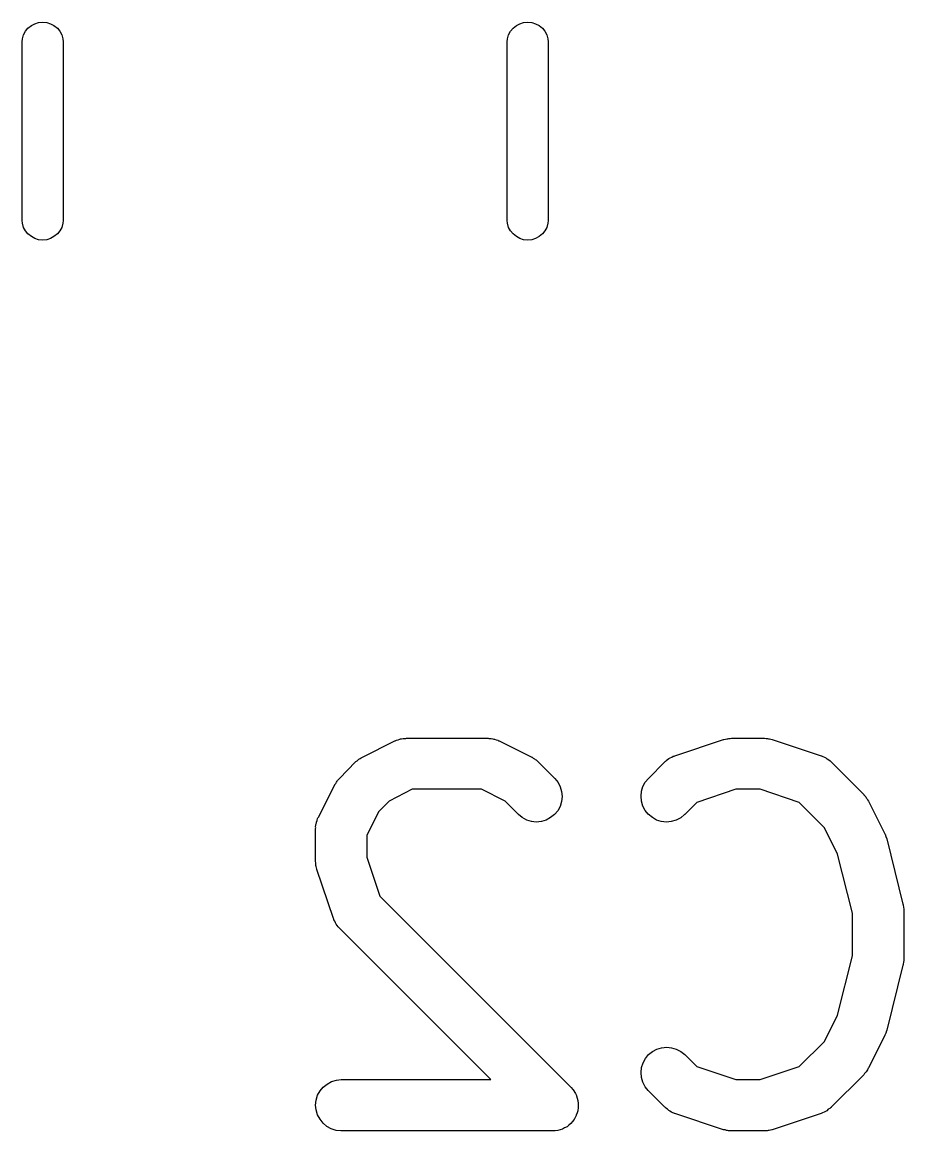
# Model space of a CAD drawing. Extents: x 108.5 to 143.7, y -107.3 to -93.4.
# Drawn here: x 108.48 to 111.061, y -102.927 to -99.681 of the extents above; entities that cross this region are included whole.
import ezdxf

# ---------------------------------------------------------------- set-up
doc = ezdxf.new("R2010")
doc.units = 0
doc.header["$MEASUREMENT"] = 0
doc.layers.add('BLACK', color=7, linetype='CONTINUOUS')

msp = doc.modelspace()

# ---------------------------------------------------------------- linework, layer by layer
at = {"layer": 'BLACK', "linetype": 'CONTINUOUS'}
for p, q in [((108.528, -99.6823), (108.54, -99.6811)), ((108.54, -99.6811), (108.552, -99.6823)), ((109.948, -99.6823), (109.96, -99.6811)), ((109.96, -99.6811), (109.972, -99.6823)), ((108.484, -99.7184), (108.49, -99.7079)), ((108.49, -99.7079), (108.497, -99.6988)), ((108.497, -99.6988), (108.507, -99.6913)), ((108.507, -99.6913), (108.517, -99.6857)), ((108.517, -99.6857), (108.528, -99.6823)), ((108.552, -99.6823), (108.563, -99.6857)), ((108.563, -99.6857), (108.573, -99.6913)), ((108.573, -99.6913), (108.583, -99.6988)), ((108.583, -99.6988), (108.59, -99.7079)), ((108.59, -99.7079), (108.596, -99.7184)), ((109.904, -99.7184), (109.91, -99.7079)), ((109.91, -99.7079), (109.917, -99.6988)), ((109.917, -99.6988), (109.927, -99.6913)), ((109.927, -99.6913), (109.937, -99.6857)), ((109.937, -99.6857), (109.948, -99.6823)), ((109.972, -99.6823), (109.983, -99.6857)), ((109.983, -99.6857), (109.993, -99.6913)), ((109.993, -99.6913), (110.003, -99.6988)), ((110.003, -99.6988), (110.01, -99.7079)), ((110.01, -99.7079), (110.016, -99.7184)), ((108.48, -99.7385), (108.481, -99.7297)), ((108.48, -100.262), (108.48, -99.7385)), ((108.481, -99.7297), (108.484, -99.7184)), ((108.596, -99.7184), (108.599, -99.7297)), ((108.599, -99.7297), (108.6, -99.7385)), ((108.6, -99.7385), (108.6, -100.262)), ((109.9, -99.7385), (109.901, -99.7297)), ((109.9, -100.262), (109.9, -99.7385)), ((109.901, -99.7297), (109.904, -99.7184)), ((110.016, -99.7184), (110.019, -99.7297)), ((110.019, -99.7297), (110.02, -99.7385)), ((110.02, -99.7385), (110.02, -100.262)), ((108.481, -100.27), (108.48, -100.262)), ((108.6, -100.262), (108.599, -100.27)), ((109.901, -100.27), (109.9, -100.262)), ((110.02, -100.262), (110.019, -100.27)), ((108.484, -100.282), (108.481, -100.27)), ((108.49, -100.292), (108.484, -100.282)), ((108.497, -100.301), (108.49, -100.292)), ((108.59, -100.292), (108.583, -100.301)), ((108.596, -100.282), (108.59, -100.292)), ((108.599, -100.27), (108.596, -100.282)), ((109.904, -100.282), (109.901, -100.27)), ((109.91, -100.292), (109.904, -100.282)), ((109.917, -100.301), (109.91, -100.292)), ((110.01, -100.292), (110.003, -100.301)), ((110.016, -100.282), (110.01, -100.292)), ((110.019, -100.27), (110.016, -100.282)), ((108.507, -100.309), (108.497, -100.301)), ((108.517, -100.314), (108.507, -100.309)), ((108.528, -100.318), (108.517, -100.314)), ((108.54, -100.319), (108.528, -100.318)), ((108.552, -100.318), (108.54, -100.319)), ((108.563, -100.314), (108.552, -100.318)), ((108.573, -100.309), (108.563, -100.314)), ((108.583, -100.301), (108.573, -100.309)), ((109.927, -100.309), (109.917, -100.301)), ((109.937, -100.314), (109.927, -100.309)), ((109.948, -100.318), (109.937, -100.314)), ((109.96, -100.319), (109.948, -100.318)), ((109.972, -100.318), (109.96, -100.319)), ((109.983, -100.314), (109.972, -100.318)), ((109.993, -100.309), (109.983, -100.314)), ((110.003, -100.301), (109.993, -100.309)), ((109.476, -101.833), (109.571, -101.785)), ((109.571, -101.785), (109.572, -101.785)), ((109.572, -101.785), (109.574, -101.784)), ((109.574, -101.784), (109.576, -101.783)), ((109.576, -101.783), (109.581, -101.782)), ((109.581, -101.782), (109.586, -101.78)), ((109.586, -101.78), (109.588, -101.779)), ((109.588, -101.779), (109.59, -101.779)), ((109.59, -101.779), (109.595, -101.778)), ((109.595, -101.778), (109.6, -101.778)), ((109.6, -101.778), (109.603, -101.778)), ((109.603, -101.778), (109.605, -101.777)), ((109.605, -101.777), (109.843, -101.777)), ((109.843, -101.777), (109.844, -101.777)), ((109.844, -101.777), (109.846, -101.778)), ((109.846, -101.778), (109.848, -101.778)), ((109.848, -101.778), (109.853, -101.778)), ((109.853, -101.778), (109.858, -101.779)), ((109.858, -101.779), (109.861, -101.78)), ((109.861, -101.78), (109.863, -101.78)), ((109.863, -101.78), (109.868, -101.782)), ((109.868, -101.782), (109.872, -101.783)), ((109.872, -101.783), (109.874, -101.785)), ((109.874, -101.785), (109.876, -101.785)), ((109.876, -101.785), (109.972, -101.833)), ((110.391, -101.829), (110.533, -101.781)), ((110.533, -101.781), (110.534, -101.781)), ((110.534, -101.781), (110.539, -101.78)), ((110.539, -101.78), (110.543, -101.779)), ((110.543, -101.779), (110.546, -101.779)), ((110.546, -101.779), (110.549, -101.778)), ((110.549, -101.778), (110.553, -101.778)), ((110.553, -101.778), (110.557, -101.777)), ((110.557, -101.777), (110.652, -101.777)), ((110.652, -101.777), (110.653, -101.777)), ((110.653, -101.777), (110.658, -101.778)), ((110.658, -101.778), (110.662, -101.778)), ((110.662, -101.778), (110.665, -101.779)), ((110.665, -101.779), (110.668, -101.779)), ((110.668, -101.779), (110.672, -101.78)), ((110.672, -101.78), (110.676, -101.781)), ((110.676, -101.781), (110.819, -101.829)), ((109.409, -101.895), (109.456, -101.847)), ((109.456, -101.847), (109.457, -101.846)), ((109.457, -101.846), (109.461, -101.844)), ((109.461, -101.844), (109.464, -101.841)), ((109.464, -101.841), (109.466, -101.839)), ((109.466, -101.839), (109.469, -101.837)), ((109.469, -101.837), (109.472, -101.835)), ((109.472, -101.835), (109.476, -101.833)), ((109.972, -101.833), (109.973, -101.833)), ((109.973, -101.833), (109.976, -101.836)), ((109.976, -101.836), (109.98, -101.838)), ((109.98, -101.838), (109.982, -101.84)), ((109.982, -101.84), (109.985, -101.841)), ((109.985, -101.841), (109.988, -101.844)), ((109.988, -101.844), (109.991, -101.847)), ((109.991, -101.847), (110.039, -101.895)), ((110.314, -101.895), (110.361, -101.847)), ((110.361, -101.847), (110.362, -101.846)), ((110.362, -101.846), (110.364, -101.845)), ((110.364, -101.845), (110.365, -101.843)), ((110.365, -101.843), (110.369, -101.84)), ((110.369, -101.84), (110.373, -101.837)), ((110.373, -101.837), (110.375, -101.836)), ((110.375, -101.836), (110.377, -101.835)), ((110.377, -101.835), (110.382, -101.833)), ((110.382, -101.833), (110.386, -101.83)), ((110.386, -101.83), (110.389, -101.83)), ((110.389, -101.83), (110.391, -101.829)), ((110.819, -101.829), (110.82, -101.829)), ((110.82, -101.829), (110.822, -101.83)), ((110.822, -101.83), (110.824, -101.831)), ((110.824, -101.831), (110.829, -101.833)), ((110.829, -101.833), (110.833, -101.835)), ((110.833, -101.835), (110.835, -101.837)), ((110.835, -101.837), (110.837, -101.838)), ((110.837, -101.838), (110.841, -101.841)), ((110.841, -101.841), (110.845, -101.844)), ((110.845, -101.844), (110.847, -101.846)), ((110.847, -101.846), (110.848, -101.847)), ((110.848, -101.847), (110.944, -101.942)), ((109.347, -102.009), (109.395, -101.914)), ((109.395, -101.913), (109.398, -101.91)), ((109.395, -101.914), (109.395, -101.913)), ((109.398, -101.91), (109.4, -101.906)), ((109.4, -101.906), (109.402, -101.903)), ((109.402, -101.903), (109.403, -101.901)), ((109.403, -101.901), (109.406, -101.898)), ((109.406, -101.898), (109.409, -101.895)), ((110.039, -101.895), (110.039, -101.895)), ((110.039, -101.895), (110.049, -101.907)), ((110.049, -101.907), (110.055, -101.92)), ((110.055, -101.92), (110.059, -101.934)), ((110.293, -101.933), (110.297, -101.919)), ((110.297, -101.919), (110.304, -101.906)), ((110.304, -101.906), (110.314, -101.895)), ((109.622, -101.927), (109.554, -101.962)), ((109.825, -101.927), (109.622, -101.927)), ((109.894, -101.962), (109.825, -101.927)), ((110.059, -101.934), (110.061, -101.948)), ((110.061, -101.948), (110.059, -101.963)), ((110.292, -101.947), (110.293, -101.933)), ((110.293, -101.962), (110.292, -101.947)), ((110.569, -101.927), (110.455, -101.966)), ((110.64, -101.927), (110.569, -101.927)), ((110.755, -101.966), (110.64, -101.927)), ((110.944, -101.942), (110.944, -101.943)), ((110.944, -101.943), (110.947, -101.946)), ((110.947, -101.946), (110.95, -101.949)), ((110.95, -101.949), (110.951, -101.952)), ((110.951, -101.952), (110.953, -101.954)), ((109.554, -101.962), (109.524, -101.992)), ((109.933, -102.001), (109.894, -101.962)), ((110.055, -101.977), (110.048, -101.99)), ((110.059, -101.963), (110.055, -101.977)), ((110.297, -101.976), (110.293, -101.962)), ((110.304, -101.989), (110.297, -101.976)), ((110.455, -101.966), (110.42, -102.001)), ((110.829, -102.04), (110.755, -101.966)), ((110.953, -101.954), (110.955, -101.958)), ((110.955, -101.958), (110.958, -101.962)), ((110.958, -101.962), (111.005, -102.057)), ((109.342, -102.023), (109.344, -102.018)), ((109.344, -102.018), (109.345, -102.013)), ((109.345, -102.013), (109.346, -102.011)), ((109.346, -102.011), (109.347, -102.009)), ((109.524, -101.992), (109.489, -102.061)), ((109.944, -102.01), (109.933, -102.001)), ((109.957, -102.017), (109.944, -102.01)), ((109.971, -102.021), (109.957, -102.017)), ((110.014, -102.017), (110, -102.021)), ((110.027, -102.01), (110.014, -102.017)), ((110.038, -102.001), (110.027, -102.01)), ((110.048, -101.99), (110.038, -102.001)), ((110.313, -102), (110.304, -101.989)), ((110.325, -102.01), (110.313, -102)), ((110.337, -102.017), (110.325, -102.01)), ((110.351, -102.021), (110.337, -102.017)), ((110.395, -102.017), (110.38, -102.021)), ((110.408, -102.011), (110.395, -102.017)), ((110.419, -102.001), (110.408, -102.011)), ((110.42, -102.001), (110.419, -102.001)), ((109.339, -102.037), (109.34, -102.032)), ((109.34, -102.04), (109.339, -102.037)), ((109.339, -102.042), (109.34, -102.04)), ((109.339, -102.043), (109.339, -102.042)), ((109.339, -102.138), (109.339, -102.043)), ((109.34, -102.032), (109.341, -102.027)), ((109.341, -102.027), (109.342, -102.025)), ((109.342, -102.025), (109.342, -102.023)), ((109.985, -102.023), (109.971, -102.021)), ((110, -102.021), (109.985, -102.023)), ((110.366, -102.023), (110.351, -102.021)), ((110.38, -102.021), (110.366, -102.023)), ((110.867, -102.117), (110.829, -102.04)), ((109.489, -102.061), (109.489, -102.126)), ((111.005, -102.057), (111.006, -102.058)), ((111.006, -102.058), (111.006, -102.058)), ((111.006, -102.058), (111.006, -102.058)), ((111.006, -102.058), (111.008, -102.065)), ((111.008, -102.065), (111.011, -102.072)), ((111.011, -102.072), (111.011, -102.072)), ((111.011, -102.072), (111.011, -102.072)), ((111.011, -102.072), (111.058, -102.263)), ((109.34, -102.142), (109.339, -102.138)), ((109.34, -102.147), (109.34, -102.142)), ((109.34, -102.15), (109.34, -102.147)), ((109.489, -102.126), (109.527, -102.24)), ((110.911, -102.29), (110.867, -102.117)), ((109.341, -102.153), (109.34, -102.15)), ((109.342, -102.157), (109.341, -102.153)), ((109.343, -102.161), (109.342, -102.157)), ((109.343, -102.162), (109.343, -102.161)), ((109.391, -102.305), (109.343, -102.162)), ((109.527, -102.24), (110.086, -102.799)), ((111.058, -102.263), (111.059, -102.264)), ((111.059, -102.264), (111.059, -102.265)), ((111.059, -102.265), (111.059, -102.266)), ((111.059, -102.266), (111.06, -102.272)), ((111.06, -102.272), (111.061, -102.278)), ((111.061, -102.278), (111.061, -102.28)), ((109.392, -102.307), (109.391, -102.305)), ((109.392, -102.309), (109.392, -102.307)), ((109.395, -102.313), (109.392, -102.309)), ((110.911, -102.415), (110.911, -102.29)), ((111.061, -102.28), (111.061, -102.281)), ((111.061, -102.281), (111.061, -102.424)), ((109.397, -102.318), (109.395, -102.313)), ((109.398, -102.32), (109.397, -102.318)), ((109.399, -102.322), (109.398, -102.32)), ((109.402, -102.326), (109.399, -102.322)), ((109.405, -102.33), (109.402, -102.326)), ((109.407, -102.332), (109.405, -102.33)), ((109.408, -102.333), (109.407, -102.332)), ((109.409, -102.334), (109.408, -102.333)), ((109.852, -102.777), (109.409, -102.334)), ((110.867, -102.588), (110.911, -102.415)), ((111.06, -102.433), (111.059, -102.439)), ((111.059, -102.439), (111.059, -102.441)), ((111.061, -102.428), (111.06, -102.433)), ((111.061, -102.424), (111.061, -102.425)), ((111.061, -102.425), (111.061, -102.426)), ((111.061, -102.426), (111.061, -102.428)), ((111.058, -102.442), (111.011, -102.632)), ((111.059, -102.441), (111.058, -102.442)), ((110.829, -102.665), (110.867, -102.588)), ((111.01, -102.634), (111.008, -102.641)), ((111.011, -102.633), (111.01, -102.634)), ((111.01, -102.634), (111.01, -102.634)), ((111.011, -102.632), (111.011, -102.633)), ((110.755, -102.739), (110.829, -102.665)), ((111.005, -102.648), (110.958, -102.743)), ((111.008, -102.641), (111.005, -102.647)), ((111.005, -102.647), (111.005, -102.648)), ((111.005, -102.648), (111.005, -102.648)), ((110.314, -102.704), (110.325, -102.695)), ((110.325, -102.695), (110.338, -102.688)), ((110.338, -102.688), (110.352, -102.684)), ((110.352, -102.684), (110.367, -102.682)), ((110.367, -102.682), (110.381, -102.684)), ((110.381, -102.684), (110.395, -102.688)), ((110.395, -102.688), (110.408, -102.695)), ((110.408, -102.695), (110.42, -102.704)), ((110.293, -102.742), (110.298, -102.728)), ((110.298, -102.728), (110.305, -102.715)), ((110.305, -102.715), (110.314, -102.704)), ((110.42, -102.704), (110.455, -102.739)), ((110.292, -102.756), (110.293, -102.742)), ((110.293, -102.771), (110.292, -102.756)), ((110.455, -102.739), (110.569, -102.777)), ((110.64, -102.777), (110.755, -102.739)), ((110.944, -102.763), (110.848, -102.858)), ((110.946, -102.759), (110.944, -102.763)), ((110.949, -102.756), (110.946, -102.759)), ((110.951, -102.754), (110.949, -102.756)), ((110.953, -102.751), (110.951, -102.754)), ((110.955, -102.748), (110.953, -102.751)), ((110.957, -102.744), (110.955, -102.748)), ((110.958, -102.743), (110.957, -102.744)), ((109.361, -102.799), (109.373, -102.79)), ((109.373, -102.79), (109.386, -102.783)), ((109.386, -102.783), (109.4, -102.779)), ((109.4, -102.779), (109.414, -102.777)), ((109.414, -102.777), (109.852, -102.777)), ((110.297, -102.785), (110.293, -102.771)), ((110.304, -102.798), (110.297, -102.785)), ((110.569, -102.777), (110.64, -102.777)), ((109.341, -102.837), (109.345, -102.823)), ((109.345, -102.823), (109.352, -102.81)), ((109.352, -102.81), (109.361, -102.799)), ((110.086, -102.799), (110.087, -102.8)), ((110.087, -102.8), (110.087, -102.8)), ((110.087, -102.8), (110.087, -102.8)), ((110.087, -102.8), (110.087, -102.8)), ((110.087, -102.8), (110.092, -102.806)), ((110.092, -102.806), (110.096, -102.811)), ((110.096, -102.811), (110.096, -102.811)), ((110.096, -102.811), (110.096, -102.812)), ((110.096, -102.812), (110.1, -102.818)), ((110.1, -102.818), (110.103, -102.824)), ((110.103, -102.824), (110.103, -102.824)), ((110.103, -102.824), (110.103, -102.825)), ((110.103, -102.825), (110.105, -102.831)), ((110.313, -102.809), (110.304, -102.798)), ((110.314, -102.81), (110.313, -102.809)), ((110.361, -102.858), (110.314, -102.81)), ((109.339, -102.852), (109.341, -102.837)), ((109.341, -102.866), (109.339, -102.852)), ((110.105, -102.831), (110.107, -102.838)), ((110.107, -102.838), (110.107, -102.838)), ((110.107, -102.838), (110.107, -102.839)), ((110.107, -102.839), (110.108, -102.846)), ((110.108, -102.86), (110.107, -102.867)), ((110.108, -102.846), (110.108, -102.853)), ((110.108, -102.853), (110.108, -102.853)), ((110.108, -102.853), (110.108, -102.853)), ((110.108, -102.853), (110.108, -102.86)), ((110.363, -102.859), (110.361, -102.858)), ((110.364, -102.861), (110.363, -102.859)), ((110.369, -102.864), (110.364, -102.861)), ((110.844, -102.862), (110.84, -102.864)), ((110.846, -102.86), (110.844, -102.862)), ((110.848, -102.859), (110.846, -102.86)), ((110.848, -102.858), (110.848, -102.859)), ((109.345, -102.88), (109.341, -102.866)), ((109.352, -102.893), (109.345, -102.88)), ((109.361, -102.905), (109.352, -102.893)), ((110.095, -102.895), (110.091, -102.9)), ((110.096, -102.894), (110.095, -102.894)), ((110.095, -102.894), (110.095, -102.895)), ((110.099, -102.888), (110.096, -102.894)), ((110.102, -102.882), (110.099, -102.888)), ((110.105, -102.874), (110.102, -102.881)), ((110.102, -102.881), (110.102, -102.882)), ((110.102, -102.882), (110.102, -102.882)), ((110.107, -102.868), (110.105, -102.874)), ((110.107, -102.867), (110.107, -102.868)), ((110.107, -102.868), (110.107, -102.868)), ((110.373, -102.867), (110.369, -102.864)), ((110.375, -102.868), (110.373, -102.867)), ((110.376, -102.869), (110.375, -102.868)), ((110.381, -102.872), (110.376, -102.869)), ((110.385, -102.874), (110.381, -102.872)), ((110.388, -102.875), (110.385, -102.874)), ((110.39, -102.876), (110.388, -102.875)), ((110.391, -102.876), (110.39, -102.876)), ((110.533, -102.924), (110.391, -102.876)), ((110.819, -102.876), (110.676, -102.924)), ((110.821, -102.875), (110.819, -102.876)), ((110.823, -102.874), (110.821, -102.875)), ((110.828, -102.872), (110.823, -102.874)), ((110.832, -102.87), (110.828, -102.872)), ((110.834, -102.869), (110.832, -102.87)), ((110.836, -102.868), (110.834, -102.869)), ((110.84, -102.864), (110.836, -102.868)), ((109.372, -102.914), (109.361, -102.905)), ((109.385, -102.921), (109.372, -102.914)), ((109.399, -102.926), (109.385, -102.921)), ((109.413, -102.927), (109.399, -102.926)), ((109.414, -102.927), (109.413, -102.927)), ((110.033, -102.927), (109.414, -102.927)), ((110.04, -102.927), (110.033, -102.927)), ((110.048, -102.926), (110.04, -102.927)), ((110.055, -102.924), (110.048, -102.926)), ((110.048, -102.926), (110.048, -102.926)), ((110.048, -102.926), (110.048, -102.926)), ((110.062, -102.922), (110.055, -102.924)), ((110.068, -102.918), (110.062, -102.922)), ((110.062, -102.922), (110.062, -102.922)), ((110.062, -102.922), (110.062, -102.922)), ((110.075, -102.915), (110.068, -102.918)), ((110.08, -102.91), (110.075, -102.915)), ((110.075, -102.915), (110.075, -102.915)), ((110.075, -102.915), (110.075, -102.915)), ((110.086, -102.906), (110.08, -102.91)), ((110.091, -102.9), (110.086, -102.906)), ((110.086, -102.906), (110.086, -102.906)), ((110.086, -102.906), (110.086, -102.906)), ((110.538, -102.924), (110.533, -102.924)), ((110.542, -102.926), (110.538, -102.924)), ((110.545, -102.926), (110.542, -102.926)), ((110.548, -102.927), (110.545, -102.926)), ((110.552, -102.927), (110.548, -102.927)), ((110.556, -102.927), (110.552, -102.927)), ((110.557, -102.927), (110.556, -102.927)), ((110.652, -102.927), (110.557, -102.927)), ((110.657, -102.927), (110.652, -102.927)), ((110.661, -102.927), (110.657, -102.927)), ((110.664, -102.926), (110.661, -102.927)), ((110.667, -102.926), (110.664, -102.926)), ((110.671, -102.925), (110.667, -102.926)), ((110.675, -102.924), (110.671, -102.925)), ((110.676, -102.924), (110.675, -102.924))]:
    msp.add_line(p, q, dxfattribs=at)

doc.saveas('drawing.dxf')
